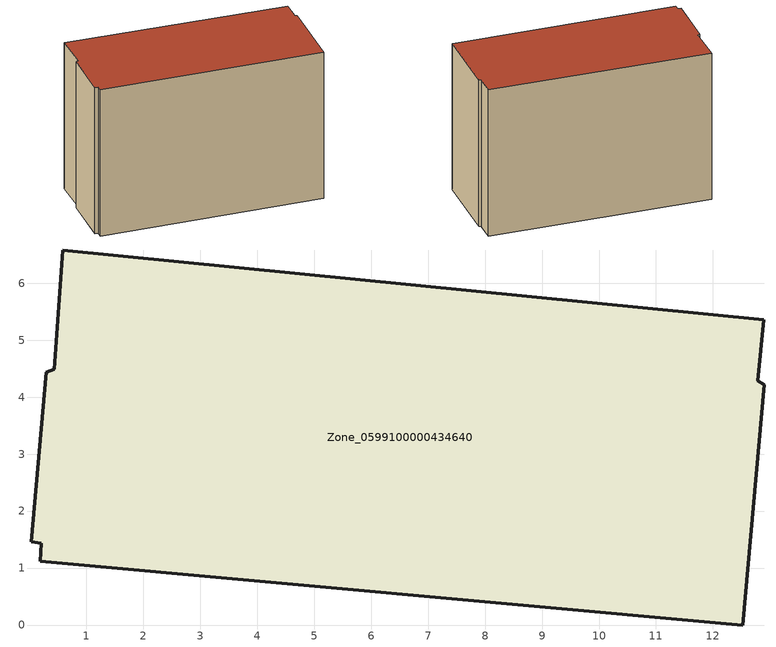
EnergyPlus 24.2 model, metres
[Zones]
Zone_0599100000434640
 floor ground (C_G): 0.3,4.44 0.43,4.49 0.59,6.58 12.9,5.36 12.79,4.29 12.9,4.21 12.52,0 0.19,1.12 0.21,1.44 0.03,1.46 z0
 wall outside (C_F): 0.21,1.44 0.19,1.12 12.52,0 12.9,4.21 12.79,4.29 12.9,5.36 0.59,6.58 0.43,4.49 0.3,4.44 0.03,1.46 0.21,1.44 z0:8.73
 roof outside (C_R): 12.9,5.36 0.59,6.58 0.43,4.49 0.3,4.44 0.03,1.46 0.21,1.44 0.19,1.12 12.52,0 12.9,4.21 12.79,4.29 z8.73
[BUILDING]
Pand.0599100000434640: North Axis=0; Terrain=City; Loads Convergence Tolerance Value=0.04; Temperature Convergence Tolerance Value=0.4; Solar Distribution=FullExterior; Maximum Number of Warmup Days=25; Minimum Number of Warmup Days=1
[Site:Location]
Rotterdam.The.Hague.AP_ZH_NLD Design_Conditions: Latitude=51.96; Longitude=4.45; Time Zone=1; Elevation=-4.5
[SITE:GROUNDTEMPERATURE:BUILDINGSURFACE]
18, 18, 18, 18, 18, 18, 18, 18, 18, 18, 18, 18
[MATERIAL] Thermal Absorptance=0.9; Solar Absorptance=0.7; Visible Absorptance=0.7
Name | Roughness | Thickness | Conductivity | Density | Specific Heat
G.TI.2006-2014 | MediumSmooth | 0.15 | 0.06 | 540 | 1210
F.TI.2006-2014 | Rough | 0.3 | 0.12 | 1920 | 840
R.TI.2006-2014 | MediumRough | 0.2 | 0.08 | 1500 | 1000
[CONSTRUCTION]
C_G: G.TI.2006-2014
C_F: F.TI.2006-2014
C_R: R.TI.2006-2014
[ZONE]
Zone_0599100000434640: Type=1; Multiplier=1; Ceiling Height=Autocalculate; Volume=Autocalculate; Floor Area=autocalculate; Part of Total Floor Area=Yes
[ZONEINFILTRATION:DESIGNFLOWRATE]
Infil_Zone_0599100000434640: Zone or ZoneList or Space or SpaceList=Zone_0599100000434640; Schedule=AlwaysOn; Design Flow Rate Calculation Method=Flow/Area; Flow Rate per Floor Area=0.0015; Constant Term Coefficient=1; Temperature Term Coefficient=0; Velocity Term Coefficient=0; Velocity Squared Term Coefficient=0
[HVACTEMPLATE:ZONE:IDEALLOADSAIRSYSTEM]
Zone_0599100000434640: Maximum Heating Supply Air Temperature=50; Minimum Cooling Supply Air Temperature=13; Maximum Heating Supply Air Humidity Ratio=0.0156; Minimum Cooling Supply Air Humidity Ratio=0.0077; Heating Limit=NoLimit; Cooling Limit=NoLimit; Dehumidification Control Type=ConstantSensibleHeatRatio; Cooling Sensible Heat Ratio=0.7; Dehumidification Setpoint=60; Humidification Control Type=None; Humidification Setpoint=30; Outdoor Air Method=None; Outdoor Air Flow Rate per Person=0.00944; Outdoor Air Flow Rate per Zone Floor Area=0; Outdoor Air Flow Rate per Zone=0; Demand Controlled Ventilation Type=None; Outdoor Air Economizer Type=NoEconomizer; Heat Recovery Type=None; Sensible Heat Recovery Effectiveness=0.7; Latent Heat Recovery Effectiveness=0.65
[ZONECONTROL:THERMOSTAT]
ThermostatControl_Zone_0599100000434640: Zone or ZoneList=Zone_0599100000434640; Control Type Schedule=DualSetpointControlType; Control 1=Thermostat_Zone_0599100000434640; Temperature Difference Between Cutout And Setpoint=0
[THERMOSTATSETPOINT:DUALSETPOINT]
Thermostat_Zone_0599100000434640: Heating Setpoint Temperature Schedule=HeatingSetpoint_Zone_0599100000434640; Cooling Setpoint Temperature Schedule=CoolingSetpoint_Zone_0599100000434640
[SCHEDULE:COMPACT]
HeatingSetpoint_Zone_0599100000434640: Through: 12/31, For: AllDays, Until: 24:00, 21
CoolingSetpoint_Zone_0599100000434640: Through: 12/31, For: AllDays, Until: 24:00, 24
DualSetpointControlType: Through: 12/31, For: AllDays, Until: 24:00, 4
AlwaysOn: Through: 12/31, For: AllDays, Until: 24:00, 1
